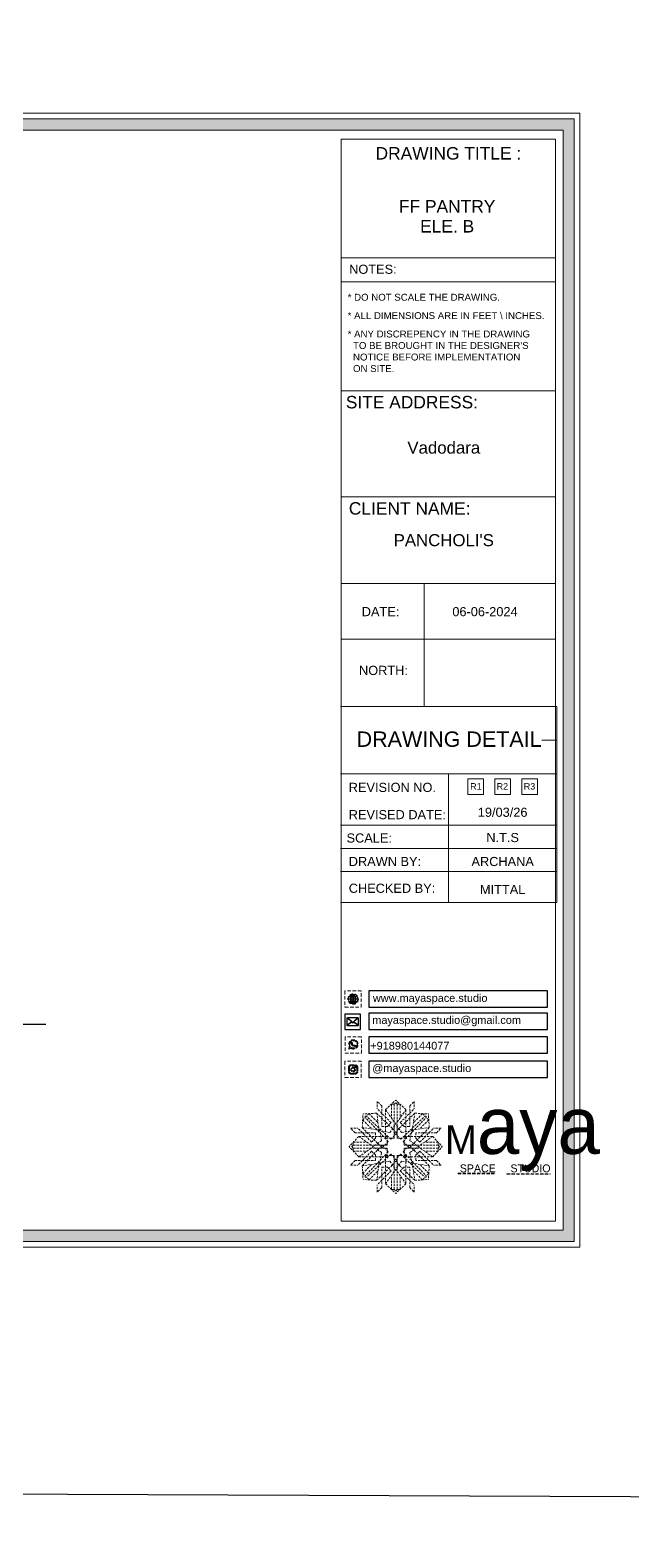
# Model space of a CAD drawing. Header units: millimetres. Extents: x 56222 to 3066687, y -650199 to -121287.
# Drawn here: x 135041.3 to 135123.7, y -184675.3 to -184471.5 of the extents above; entities that cross this region are included whole.
import ezdxf
from ezdxf.enums import TextEntityAlignment as Align

# ---------------------------------------------------------------- set-up
doc = ezdxf.new("R2010")
doc.units = ezdxf.units.MM
doc.header["$MEASUREMENT"] = 0
doc.linetypes.add('DASHEDX2', pattern=[1.5, 1, -0.5])
for name, color, linetype, lineweight in [('COLUMN', 1, 'Continuous', 30), ('Dimension', 10, 'DASHEDX2', 20), ('NAME PLATE', 7, 'Continuous', 25), ('TILE', 14, 'Continuous', 9)]:
    doc.layers.add(name, color=color, linetype=linetype, lineweight=lineweight)
doc.styles.add('Arial', font='arial.ttf')
doc.styles.get("Standard").update_dxf_attribs({"font": 'arial.ttf', "height": 2.5})

# ---------------------------------------------------------------- blocks, each defined once
blk = doc.blocks.new('FSFSF')
at = {"color": 42, "lineweight": 5, "true_color": 0xe0ac11}
for p, q in [((28603.8573819619, 139.6884756314575), (28608.58467309682, 144.0826294809294)), ((28613.31196423174, 139.6884756314505), (28608.58467309682, 144.0826294809224)), ((28593.18528875562, 131.4512709548762), (28593.53942279741, 137.7083440558963)), ((28599.79649589843, 138.0624780976842), (28593.53942279741, 137.7083440558973)), ((28596.24299432195, 137.8613591630871), (28595.12411765238, 136.6852294059708)), ((28596.24299432195, 137.8613591630871), (28600.47007367387, 133.6479551677364)), ((28601.02633591869, 130.0022997966441), (28599.79649589844, 138.0624780976862)), ((28599.79697319313, 138.0540449410801), (28608.57656374431, 129.5596347853315)), ((28600.02952215459, 143.5139148725285), (28600.02952215459, 140.1627915054827)), ((28602.14937278152, 141.4051683081257), (28600.02952215458, 143.5139148725237)), ((28606.46515515396, 133.7608692168469), (28600.02952215458, 140.1627915054788)), ((28602.14937278152, 141.4051683081257), (28602.14937278152, 131.9548183658916)), ((28603.8573819619, 126.5832694616292), (28603.8573819619, 139.6884756314575)), ((28603.8573819619, 139.6884756314575), (28608.57656374431, 133.0212336201026)), ((28607.90038549203, 142.2178300233099), (28606.57849619761, 142.2178300233099)), ((28606.57849619761, 142.2178300233112), (28606.57849619761, 135.8440958244304)), ((28607.90038549203, 142.2178300233056), (28608.57656374431, 142.8463572676453)), ((28607.90038549203, 142.2178300233099), (28607.90038549203, 126.5832694616292)), ((28609.26896070161, 142.2178300232985), (28608.59278244933, 142.8463572676383)), ((28613.31196423174, 139.6884756314505), (28608.59278244933, 133.0212336200956)), ((28617.37237300051, 138.0540449410731), (28608.59278244933, 129.5596347853245)), ((28609.26896070161, 142.2178300233029), (28609.26896070161, 126.5832694616222)), ((28609.26896070161, 142.2178300233029), (28610.59084999603, 142.2178300233029)), ((28610.59084999603, 142.2178300233041), (28610.59084999603, 135.8440958244234)), ((28610.70419103967, 133.7608692168399), (28617.13982403906, 140.1627915054717)), ((28613.31196423174, 126.5832694616222), (28613.31196423174, 139.6884756314505)), ((28615.01997341212, 141.4051683081186), (28617.13982403906, 143.5139148725166)), ((28615.01997341212, 141.4051683081186), (28615.01997341212, 131.9548183658846)), ((28616.14301027494, 130.0022997966371), (28617.3728502952, 138.0624780976791)), ((28620.92635187169, 137.8613591630801), (28616.69927251977, 133.6479551677294)), ((28617.13982403905, 143.5139148725215), (28617.13982403905, 140.1627915054756)), ((28617.37285029521, 138.0624780976772), (28623.62992339623, 137.7083440558903)), ((28620.92635187169, 137.8613591630801), (28622.04522854125, 136.6852294059638)), ((28624.00027614303, 131.4512709548835), (28623.64614210124, 137.7083440559036)), ((28587.73385198078, 131.2182446987172), (28591.08497534782, 131.2182446987172)), ((28589.84259854518, 129.0983940717815), (28587.73385198078, 131.2182446987208)), ((28597.48689763646, 124.7826116993383), (28591.08497534783, 131.2182446987208)), ((28601.24546705666, 130.2214309346091), (28593.18528875562, 131.4512709548617)), ((28593.19372191223, 131.4507936601731), (28601.68813206797, 122.6712031089919)), ((28593.38640769022, 135.0047725313525), (28594.56253744733, 136.1236492009193)), ((28593.38640769022, 135.0047725313525), (28597.59981168557, 130.777693179436)), ((28595.12411765238, 136.6852294059708), (28594.53344388519, 136.6852294059708)), ((28594.56253744733, 136.1236492009193), (28594.56253744733, 136.7143229681096)), ((28605.16739288197, 124.9761417178488), (28594.56253744733, 136.1236492009157)), ((28606.27162513545, 126.0803739713377), (28595.12411765239, 136.6852294059723)), ((28604.74702146255, 131.9548183658916), (28602.14937278152, 131.9548183658916)), ((28606.46515515396, 133.7608692168438), (28604.74702146255, 131.954818365889)), ((28605.85908385607, 129.1819884053065), (28608.57656374431, 133.0212336201024)), ((28611.31026233756, 129.1819884052994), (28608.59278244933, 133.0212336200953)), ((28610.70419103968, 133.7608692168368), (28612.42232473109, 131.954818365882)), ((28610.89772105818, 126.0803739713307), (28622.04522854125, 136.6852294059653)), ((28612.01817201668, 124.9761417178561), (28622.62302745131, 136.123649200923)), ((28612.42232473109, 131.9548183658846), (28615.01997341212, 131.9548183658846)), ((28623.99184298642, 131.4507936601804), (28615.49743283067, 122.6712031089992)), ((28615.94009784198, 130.2214309346164), (28624.00027614303, 131.451270954869)), ((28623.79915720843, 135.0047725313598), (28619.58575321308, 130.7776931794433)), ((28619.69866726219, 124.7826116993456), (28626.10058955082, 131.2182446987281)), ((28622.04522854125, 136.6852294059638), (28622.63590230844, 136.6852294059638)), ((28622.62302745131, 136.1236492009266), (28622.62302745131, 136.7143229681169)), ((28623.79915720843, 135.0047725313598), (28622.62302745131, 136.1236492009266)), ((28629.45171291787, 131.2182446987244), (28626.10058955082, 131.2182446987244)), ((28627.34296635347, 129.0983940717888), (28629.45171291786, 131.2182446987281)), ((28591.55929122185, 127.3903848914015), (28587.16513737238, 122.6630937564842)), ((28589.02993683, 123.3473813612763), (28589.02993683, 124.6692706556969)), ((28589.02993682999, 124.6692706556969), (28595.40367102887, 124.6692706556969)), ((28589.84259854518, 129.0983940717815), (28599.29294848741, 129.0983940717815)), ((28604.66449739168, 127.3903848914015), (28591.55929122185, 127.3903848914015)), ((28591.55929122185, 127.3903848914015), (28598.2265332332, 122.6712031089919)), ((28597.48689763646, 124.7826116993419), (28599.29294848742, 126.5007453907529)), ((28602.065778448, 125.3886829972289), (28598.2265332332, 122.6712031089919)), ((28599.29294848741, 126.5007453907565), (28599.29294848741, 129.0983940717815)), ((28605.85908385607, 129.1819884053061), (28601.02633591869, 130.0022997966444)), ((28602.065778448, 125.3886829972289), (28601.24546705666, 130.2214309346127)), ((28605.16739288197, 124.9761417178488), (28602.97465690312, 122.6712031089919)), ((28603.67734725012, 126.5424332089096), (28603.67734725012, 127.3903848914015)), ((28604.66449739168, 126.5430463444827), (28603.67734725012, 126.5424332089096)), ((28604.70533364439, 127.5704196031902), (28603.8573819619, 127.5704196031902)), ((28607.90038549203, 126.5832694616292), (28603.8573819619, 126.5832694616292)), ((28604.66449739168, 123.3473813612763), (28604.66449739168, 127.3903848914015)), ((28604.70472050882, 126.5832694616292), (28604.70533364439, 127.5704196031902)), ((28606.27162513545, 126.0803739713377), (28608.57656374431, 128.2731099501872)), ((28607.90038549203, 128.9163723677579), (28608.57656374431, 129.5596347853315)), ((28607.90038549203, 128.916372367763), (28608.57656374431, 128.2731099501872)), ((28609.26896070161, 128.9163723677509), (28608.59278244933, 129.5596347853245)), ((28609.26896070161, 128.916372367756), (28608.59278244933, 128.2731099501802)), ((28610.89772105818, 126.0803739713307), (28608.59278244933, 128.2731099501802)), ((28609.26896070161, 126.5832694616222), (28613.31196423174, 126.5832694616222)), ((28611.31026233756, 129.1819884052991), (28616.14301027495, 130.0022997966374)), ((28612.01817201668, 124.9761417178561), (28614.21090799553, 122.6712031089992)), ((28612.46462568482, 126.5832694616222), (28612.46401254924, 127.5704196031832)), ((28612.46401254924, 127.5704196031832), (28613.31196423174, 127.5704196031832)), ((28612.52106750697, 123.3473813612836), (28612.52106750697, 127.3903848914088)), ((28612.52106750697, 127.3903848914088), (28625.6262736768, 127.3903848914088)), ((28612.52106750697, 126.54304634449), (28613.50821764853, 126.5424332089169)), ((28613.50821764853, 126.5424332089169), (28613.50821764853, 127.3903848914088)), ((28615.11978645065, 125.3886829972362), (28615.94009784198, 130.22143093462)), ((28615.11978645065, 125.3886829972362), (28618.95903166544, 122.6712031089992)), ((28627.34296635347, 129.0983940717888), (28617.89261641123, 129.0983940717888)), ((28617.89261641123, 126.5007453907638), (28617.89261641123, 129.0983940717888)), ((28619.69866726219, 124.7826116993492), (28617.89261641123, 126.5007453907601)), ((28625.6262736768, 127.3903848914088), (28618.95903166544, 122.6712031089992)), ((28628.15562806865, 124.6692706557042), (28621.78189386977, 124.6692706557042)), ((28625.6262736768, 127.3903848914088), (28630.02042752627, 122.6630937564914)), ((28628.15562806865, 123.3473813612836), (28628.15562806865, 124.6692706557042)), ((28591.55929122185, 117.9358026215632), (28587.16513737238, 122.6630937564805)), ((28589.02993683, 123.3473813612763), (28588.40140958566, 122.6712031089919)), ((28589.02993683, 121.9788061516883), (28588.40140958566, 122.6549844039728)), ((28589.02993683, 123.3473813612763), (28604.66449739168, 123.3473813612763)), ((28589.02993682999, 121.9788061516883), (28604.66449739167, 121.9788061516883)), ((28589.02993682999, 121.9788061516883), (28589.02993682999, 120.6569168572678)), ((28589.02993682999, 120.6569168572678), (28595.40367102887, 120.6569168572678)), ((28597.48689763646, 120.5435758136264), (28591.08497534783, 114.1079428142439)), ((28591.55929122185, 117.9358026215632), (28598.2265332332, 122.6549844039728)), ((28604.66449739167, 117.9358026215632), (28591.55929122185, 117.9358026215632)), ((28593.19372191222, 113.8753938527916), (28601.68813206797, 122.6549844039728)), ((28605.16739288197, 120.3500457951159), (28594.56253744733, 109.202538312049)), ((28606.27162513545, 119.148331313441), (28595.12411765239, 108.5434758788064)), ((28597.48689763646, 120.5435758136227), (28599.29294848741, 118.8254421222118)), ((28602.065778448, 119.9375045157358), (28598.2265332332, 122.6549844039728)), ((28599.29294848741, 118.8254421222082), (28599.29294848741, 116.2277934411832)), ((28602.065778448, 119.9375045157358), (28601.24546705666, 115.104756578352)), ((28602.33139448555, 123.3473813612727), (28601.68813206797, 122.6712031089919)), ((28602.33139448555, 121.978806151692), (28601.68813206797, 122.6549844039728)), ((28602.33139448554, 123.3473813612727), (28602.97465690312, 122.6712031089919)), ((28602.33139448554, 121.978806151692), (28602.97465690312, 122.6549844039728)), ((28605.16739288197, 120.3500457951159), (28602.97465690312, 122.6549844039728)), ((28604.66449739167, 118.783141168482), (28603.67734725012, 118.783754304055)), ((28603.67734725012, 118.783754304055), (28603.67734725012, 117.9358026215632)), ((28607.90038549203, 118.6454358231495), (28603.8573819619, 118.6454358231495)), ((28603.8573819619, 118.6454358231495), (28603.8573819619, 105.5402296533212)), ((28604.70533364439, 117.6582856815885), (28603.8573819619, 117.6582856815885)), ((28604.66449739167, 121.9788061516883), (28604.66449739167, 117.9358026215632)), ((28604.70472050882, 118.6454358231495), (28604.70533364439, 117.6582856815885)), ((28606.27162513545, 119.148331313441), (28608.57656374431, 116.9555953345915)), ((28607.90038549203, 103.0108752614688), (28607.90038549203, 118.6454358231495)), ((28607.90038549203, 116.3123329170157), (28608.57656374431, 116.9555953345915)), ((28610.89772105818, 119.148331313441), (28608.59278244933, 116.9555953345915)), ((28609.26896070161, 116.3123329170157), (28608.59278244933, 116.9555953345915)), ((28609.26896070161, 118.6454358231495), (28613.31196423174, 118.6454358231495)), ((28609.26896070161, 103.0108752614688), (28609.26896070161, 118.6454358231495)), ((28610.89772105818, 119.148331313441), (28622.04522854125, 108.5434758788064)), ((28612.01817201667, 120.3500457951159), (28614.21090799552, 122.6549844039728)), ((28612.01817201667, 120.3500457951159), (28622.62302745131, 109.202538312049)), ((28612.46462568482, 118.6454358231495), (28612.46401254924, 117.6582856815885)), ((28612.46401254924, 117.6582856815885), (28613.31196423174, 117.6582856815885)), ((28628.15562806865, 123.3473813612836), (28612.52106750697, 123.3473813612836)), ((28612.52106750696, 121.9788061516883), (28612.52106750696, 117.9358026215632)), ((28628.15562806865, 121.9788061516883), (28612.52106750696, 121.9788061516883)), ((28612.52106750696, 118.783141168482), (28613.50821764853, 118.783754304055)), ((28612.52106750696, 117.9358026215632), (28625.62627367679, 117.9358026215632)), ((28613.31196423174, 118.6454358231495), (28613.31196423174, 105.5402296533212)), ((28613.50821764853, 118.783754304055), (28613.50821764853, 117.9358026215632)), ((28614.85417041311, 123.34738136128), (28614.21090799553, 122.6712031089992)), ((28614.8541704131, 121.978806151692), (28614.21090799552, 122.6549844039728)), ((28614.8541704131, 123.34738136128), (28615.49743283067, 122.6712031089992)), ((28614.85417041309, 121.978806151692), (28615.49743283067, 122.6549844039728)), ((28615.11978645064, 119.9375045157358), (28618.95903166544, 122.6549844039728)), ((28615.11978645064, 119.9375045157358), (28615.94009784198, 115.104756578352)), ((28623.99184298642, 113.8753938527916), (28615.49743283067, 122.6549844039728)), ((28619.69866726218, 120.5435758136227), (28617.89261641122, 118.8254421222118)), ((28617.89261641123, 118.8254421222082), (28617.89261641123, 116.2277934411832)), ((28625.62627367679, 117.9358026215632), (28618.95903166544, 122.6549844039728)), ((28619.69866726218, 120.5435758136264), (28626.10058955082, 114.1079428142439)), ((28628.15562806865, 120.6569168572678), (28621.78189386977, 120.6569168572678)), ((28625.62627367679, 117.9358026215632), (28630.02042752627, 122.6630937564805)), ((28628.15562806865, 123.3473813612836), (28628.78415531299, 122.6712031089992)), ((28628.15562806864, 121.9788061516883), (28628.78415531298, 122.6549844039728)), ((28628.15562806865, 121.9788061516883), (28628.15562806865, 120.6569168572678)), ((28589.84259854518, 116.2277934411832), (28587.73385198078, 114.1079428142439)), ((28587.73385198077, 114.1079428142475), (28591.08497534782, 114.1079428142475)), ((28589.84259854518, 116.2277934411832), (28599.29294848741, 116.2277934411832)), ((28601.24546705666, 115.1047565783556), (28593.18528875562, 113.874916558103)), ((28593.18528875562, 113.8749165580884), (28593.53942279741, 107.6178434570684)), ((28593.38640769022, 110.3214149816122), (28597.59981168557, 114.5484943335287)), ((28593.38640769022, 110.3214149816122), (28594.56253744733, 109.2025383120454)), ((28596.24299432195, 107.3673461216916), (28600.47007367387, 111.5807501170424)), ((28601.02633591869, 115.2264054881346), (28599.79649589844, 107.1662271870926)), ((28599.79697319313, 107.1746603436987), (28608.57656374431, 115.6690704994472)), ((28606.46515515396, 111.4678360679318), (28600.02952215458, 105.0659137793)), ((28605.85908385607, 116.0467168794726), (28601.02633591869, 115.2264054881344)), ((28602.14937278152, 103.8235369766531), (28602.14937278152, 113.2738869188871)), ((28604.74702146255, 113.2738869188871), (28602.14937278152, 113.2738869188871)), ((28603.8573819619, 105.5402296533212), (28608.57656374431, 112.2074716646761)), ((28606.46515515396, 111.4678360679349), (28604.74702146255, 113.2738869188898)), ((28605.85908385607, 116.0467168794723), (28608.57656374431, 112.2074716646764)), ((28607.90038549203, 116.3123329170208), (28608.57656374431, 115.6690704994472)), ((28609.26896070161, 116.3123329170208), (28608.59278244933, 115.6690704994472)), ((28611.31026233756, 116.0467168794723), (28608.59278244933, 112.2074716646764)), ((28617.37237300051, 107.1746603436987), (28608.59278244933, 115.6690704994472)), ((28613.31196423174, 105.5402296533212), (28608.59278244933, 112.2074716646761)), ((28610.70419103968, 111.4678360679349), (28612.42232473109, 113.2738869188898)), ((28610.70419103967, 111.4678360679318), (28617.13982403906, 105.0659137793)), ((28611.31026233756, 116.0467168794726), (28616.14301027495, 115.2264054881344)), ((28612.42232473109, 113.2738869188871), (28615.01997341212, 113.2738869188871)), ((28615.01997341212, 103.8235369766531), (28615.01997341212, 113.2738869188871)), ((28615.94009784198, 115.1047565783556), (28624.00027614302, 113.874916558103)), ((28616.14301027494, 115.2264054881346), (28617.3728502952, 107.1662271870926)), ((28620.92635187169, 107.3673461216916), (28616.69927251977, 111.5807501170424)), ((28627.34296635346, 116.2277934411832), (28617.89261641123, 116.2277934411832)), ((28623.79915720842, 110.3214149816122), (28619.58575321307, 114.5484943335287)), ((28623.79915720842, 110.3214149816122), (28622.62302745131, 109.2025383120454)), ((28624.00027614302, 113.8749165580884), (28623.64614210124, 107.6178434570684)), ((28629.45171291786, 114.1079428142475), (28626.10058955082, 114.1079428142475)), ((28627.34296635346, 116.2277934411832), (28629.45171291786, 114.1079428142439)), ((28599.79649589843, 107.1662271870945), (28593.53942279741, 107.5203612288814)), ((28595.12411765238, 108.5434758788079), (28594.53344388519, 108.5434758788079)), ((28594.56253744733, 109.2025383120454), (28594.56253744733, 108.6118645448551)), ((28596.24299432195, 107.3673461216916), (28595.12411765238, 108.5434758788079)), ((28600.02952215459, 101.7147904122502), (28600.02952215459, 105.0659137792961)), ((28602.14937278152, 103.8235369766531), (28600.02952215458, 101.7147904122551)), ((28603.8573819619, 105.5402296533212), (28608.58467309682, 101.1460758038494)), ((28606.57849619761, 103.0108752614676), (28606.57849619761, 109.3846094603483)), ((28607.90038549203, 103.0108752614688), (28606.57849619761, 103.0108752614688)), ((28607.90038549203, 103.0108752614732), (28608.57656374431, 102.3823480171334)), ((28613.31196423174, 105.5402296533212), (28608.58467309682, 101.1460758038494)), ((28609.26896070161, 103.0108752614732), (28608.59278244933, 102.3823480171334)), ((28609.26896070161, 103.0108752614688), (28610.59084999603, 103.0108752614688)), ((28610.59084999603, 103.0108752614676), (28610.59084999603, 109.3846094603483)), ((28615.01997341212, 103.8235369766531), (28617.13982403906, 101.7147904122551)), ((28617.13982403905, 101.7147904122502), (28617.13982403905, 105.0659137792961)), ((28617.37285029521, 107.1662271870945), (28623.62992339623, 107.5203612288814)), ((28620.92635187169, 107.3673461216916), (28622.04522854125, 108.5434758788079)), ((28622.04522854125, 108.5434758788079), (28622.63590230844, 108.5434758788079)), ((28622.62302745131, 109.2025383120454), (28622.62302745131, 108.6118645448551))]:
    blk.add_line(p, q, dxfattribs=at)
blk = doc.blocks.new('hgwg')
at = {"layer": 'Dimension', "true_color": 0xd39e00}
h = blk.add_hatch(color=42, dxfattribs=at)
h.dxf.hatch_style = 1
h.paths.add_polyline_path([(27505.71340162798, 45.05203686693212), (27494.27108242475, 45.05203686693212), (27494.27108242475, 44.90203686693212), (27505.71340162798, 44.90203686693212)])
h = blk.add_hatch(color=42, dxfattribs=at)
h.dxf.hatch_style = 1
h.paths.add_polyline_path([(27523.30327300013, 44.90203686693212), (27509.6816220806, 44.90203686693212), (27509.6816220806, 44.75203686693212), (27523.30327300013, 44.75203686693212)])
at = {"layer": 'Dimension', "color": 42, "true_color": 0xd39e00}
for p, q in [((27494.27108242475, 45.05203686693212), (27505.71340162798, 45.05203686693212)), ((27494.27108242475, 44.90203686693212), (27494.27108242475, 45.05203686693212)), ((27494.27108242475, 44.90203686693212), (27505.71340162798, 44.90203686693212)), ((27505.71340162798, 45.05203686693212), (27505.71340162798, 44.90203686693212)), ((27509.6816220806, 44.90203686693212), (27523.30327300013, 44.90203686693212)), ((27509.6816220806, 44.90203686693212), (27509.6816220806, 44.75203686693212)), ((27509.6816220806, 44.75203686693212), (27523.30327300013, 44.75203686693212)), ((27523.30327300013, 44.75203686693212), (27523.30327300013, 44.90203686693212))]:
    blk.add_line(p, q, dxfattribs=at)
at = {"layer": 'Dimension', "color": 42, "true_color": 0xd39e00, "attachment_point": 1}
for s, width, insert, char_height in [('{\\fCinzel|b0|i0|c0|p2;\\H1.5x;M\\fAmsterdam One|b0|i0|c0|p2;\\H2x;aya}', 85.32770400233176, (27490.16720882829, 69.1670580071177), 6), ('{\\fCinzel|b0|i0|c0|p0;SPACE     STUDIO}', 66.12897169631242, (27494.8322192234, 47.86289312563859), 2.5)]:
    blk.add_mtext_dynamic_manual_height_columns(s, width=width, gutter_width=30, heights=[0], dxfattribs=dict(at, insert=insert, char_height=char_height))
blk = doc.blocks.new('QEGW4TG')
at = {"layer": 'Dimension', "true_color": 0x000000}
h = blk.add_hatch(color=18, dxfattribs=at)
h.dxf.hatch_style = 1
h.paths.add_polyline_path([(1.187091838183055, 1.98177108190226), (1.033431034835843, 1.296664261299405, 0.5509124427602531), (1.10803336545479, 1.228472477282911), (1.753631702631827, 1.3859606636898, 6.34412523232794)])
h.paths.add_polyline_path([(1.810474836187209, 1.698279910686368), (1.403136541219283, 1.598913221470411), (1.499210153190082, 2.0272637533444, -9.07133912899332)], flags=16)
h.paths.add_polyline_path([(1.745663850195269, 2.690243043829252, -0.3875126163322261), (1.894684737119763, 3.193992050027953, -0.3607415830259414), (2.007833641781254, 3.177226008350592), (2.169416898680688, 2.859554992342163, -0.07151671525802489), (2.063735285172324, 2.730699185723803, 0.3216763591583559), (2.052573019720961, 2.654587547766838, 0.1221828121087859), (2.532697100029603, 2.245910038244721, 0.06604656462501653), (2.687304065624332, 1.931217718888324, 0.3756740161796316), (3.107131665665466, 2.163826466892424, 0.526752502159757), (3.02979712339868, 2.28973275806185), (2.789984836732684, 2.366833549170965, 0.2737208883027296), (2.687663811828648, 2.340313884368498, 0.04074929161681815), (2.628080915907736, 2.265958741588463, -2.427976796490477), (2.44588782105219, 2.002458541107671, -0.1907850788726739)], flags=0)
h = blk.add_hatch(color=18, dxfattribs=at)
h.dxf.hatch_style = 1
h.paths.add_polyline_path([(2.687663811828632, 2.340313884368481, 0.0407492916168068), (2.628080915907738, 2.265958741588466, -0.4412823113683242), (2.532697100181941, 2.24591003816886, -0.1182797973807856), (2.064446685660975, 2.638307475266393, -0.4412823115886387), (2.069093945741169, 2.735664682453949, 0.04074929158412958), (2.133043749293867, 2.806299173711516, 0.2900830682164422), (2.140126129328374, 2.917140342695692), (2.007833641781254, 3.177226008350592, 0.31623062650189), (1.907458275577852, 3.200407680759237, 0.1903366609617529), (1.727617539160449, 3.001989855048218, 0.1705132533351779), (1.723351830981194, 2.743669959818334, 0.2527841192987533), (2.690888777707058, 1.925875124151339, 0.1705132533677759), (2.945253356194499, 1.971108140553456, 0.1903366609236972), (3.11259450872896, 2.180175743679357, 0.4666839200012377), (3.029797123397894, 2.289732758062103), (2.789984836732684, 2.366833549170965, 0.2737208883027886)])
for p, q in [((1.187091838182823, 1.981771081901229), (1.033431034829846, 1.296664261272667)), ((1.104864288547105, 1.22769940810656), (1.753631702631537, 1.38596066368973)), ((1.499210153189779, 2.02726375334305), (1.403136541219283, 1.598913221470411)), ((1.403136541219283, 1.598913221470411), (1.810474836187495, 1.698279910686438)), ((2.007833641782781, 3.177226008347589), (2.140126129339478, 2.917140342673861)), ((3.07376729664611, 2.275596138167543), (2.795973786971444, 2.364908073175798))]:
    blk.add_line(p, q)
blk.add_lwpolyline([(0, 0), (4.677875833520375, 0), (4.677875833520375, 4.677875833487633), (0, 4.677875833487633)], close=True)
for centre, radius, start, end in [((1.092285202801577, 1.28614751820453), 0.05978641126763205, 164.848313743537, 282.1458186134437), ((2.391856922618899, 2.560090461466984), 1.336380265289725, 241.4726925157612, 205.6422480518206), ((2.391856922618899, 2.560090461466984), 1.039578066265566, 235.9961833528427, 210.8332541496584), ((2.093211678275111, 2.866757529460642), 0.3898036126573604, 159.7006965781634, 198.4071931529369), ((2.96422670641914, 3.230508715242536), 1.33296002576076, 201.4218194877544, 258.1669382717271), ((2.068710664792889, 2.873542338844459), 0.3644767273401995, 118.9685287465575, 159.3648257195266), ((1.94115209195661, 3.117399309044913), 0.08958606497010892, 41.8984607349679, 123.1343628598353), ((2.111185664180084, 2.684865951528081), 0.06597138640971531, 135.993167916936, 224.889150196011), ((1.668440453213407, 3.162667354486985), 0.5855377895559305, 312.4616868225817, 321.8727761964677), ((3.116352617467783, 3.417971815580813), 1.3093443293986, 216.5455493843477, 243.5279193807737), ((2.049097856513981, 2.86730989022908), 0.1037748545872203, 320.3923518033985, 28.69705978797532), ((2.571242585552682, 2.299449457126798), 0.06597138640971531, 234.2481540868074, 323.1441363625612), ((3.113289334112778, 1.938197709888527), 0.5855377895559305, 137.2645280778166, 146.6756174521283), ((2.761231025502639, 2.267121770607218), 0.1037748545872203, 70.44024447729866, 138.7449524685831), ((2.753680358302518, 2.310588100078917), 0.3898036126573604, 260.7301111127597, 299.4366076966294), ((2.764269856204919, 2.287475423160004), 0.3644767273401995, 299.7724785632745, 340.1687755327218), ((3.025288852411904, 2.200260200651769), 0.08958606497010892, 336.0029414192384, 57.23884355508559)]:
    blk.add_arc(centre, radius, start, end)
blk = doc.blocks.new('ASGERG')
at = {"layer": 'Dimension', "true_color": 0x000000}
h = blk.add_hatch(color=18, dxfattribs=at)
h.dxf.hatch_style = 1
h.paths.add_polyline_path([(0.9878009781132278, 1.703186002650503, 0.4023816522982896), (1.825443186799671, 1.025485415719686), (2.958426043524663, 1.025485415719686, 0.4261452983977781), (3.664190593117382, 1.897814859594269), (3.664190593117382, 2.988961614004873, 0.4023816523091476), (2.826548384427302, 3.666662200964538), (1.693565527702309, 3.666662200964538, 0.4261452984088214), (0.9878009781132278, 2.794332757061105)])
h.paths.add_polyline_path([(1.269614298369561, 1.722741172293552, 0.4023816522947821), (1.79822913284187, 1.29506145431435), (2.936987097088775, 1.29506145431435, 0.4261452984123871), (3.382377272857411, 1.845566526549218), (3.382377272857411, 2.96940644439067, 0.4023816522947838), (2.853762438385102, 3.397086162369874), (1.715004474138198, 3.397086162369874, 0.426145298412388), (1.269614298369561, 2.846581090135005)], flags=16)
h.paths.add_polyline_path([(3.023270429735569, 2.349113106956224, -1), (1.6354381059813, 2.349113106956224, -1)], flags=0)
h.paths.add_polyline_path([(2.743205021494745, 2.349113106956224, -1), (1.915503514222124, 2.349113106956224, -1)], flags=0)
h.paths.add_polyline_path([(3.191863788461511, 3.021710217520308, -1), (2.855701533165678, 3.021710217520308, -1)], flags=0)
h.paths.add_polyline_path([(1.6354381059813, 2.349113106956224, 1), (3.023270429735569, 2.349113106956224, 1)], flags=0)
h = blk.add_hatch(color=18, dxfattribs=at)
h.dxf.hatch_style = 1
h.paths.add_polyline_path([(1.6354381059813, 2.349113106956224, 1), (3.023270429735569, 2.349113106956224, 1)])
h.paths.add_polyline_path([(2.743205021494745, 2.349113106956224, 1), (1.915503514222124, 2.349113106956224, 1)], flags=16)
h = blk.add_hatch(color=18, dxfattribs=at)
h.dxf.hatch_style = 1
h.paths.add_polyline_path([(3.191863788461511, 3.021710217520308, 1), (2.855701533165678, 3.021710217520308, 1)])
for p, q in [((0.9878009781132278, 2.988961614029904), (0.9878009781132278, 1.70318600265432)), ((1.269614298369561, 2.969406444382912), (1.269614298369561, 1.722741172301312)), ((1.693565527704777, 3.666662200964538), (2.958426043522195, 3.666662200964538)), ((1.693565527704777, 1.025485415719686), (2.958426043522195, 1.025485415719686)), ((2.936987097087695, 3.397086162369874), (1.715004474142916, 3.397086162369874)), ((2.936987097087695, 1.29506145431435), (1.715004474142916, 1.29506145431435)), ((3.382377272857411, 2.969406444382798), (3.382377272857411, 1.722741172301198)), ((3.664190593117382, 2.988961614029904), (3.664190593117382, 1.703186002654206))]:
    blk.add_line(p, q)
blk.add_lwpolyline([(0, 0), (4.677875833520375, 0), (4.677875833520375, 4.677875833487633), (0, 4.677875833487633)], close=True)
for centre, radius in [((2.329354267858434, 2.349113106956224), 0.6939161618771346), ((2.329354267858434, 2.349113106956224), 0.4138507536363104), ((3.023782660813595, 3.021710217520308), 0.1680811276479166)]:
    blk.add_circle(centre, radius)
for centre, radius, start, end in [((1.759504357250989, 2.891647185547413), 0.7778150187314825, 94.86305418922075, 172.8127439550857), ((1.759504357250989, 1.800500431136811), 0.7778150187314825, 187.1872560450436, 265.1369458107793), ((1.756616803490033, 2.907993767262838), 0.490859406455273, 94.86305418922075, 172.8127439550857), ((1.756616803490033, 1.784153849421386), 0.490859406455273, 187.1872560450436, 265.1369458107793), ((2.895374767736939, 2.907993767262838), 0.490859406455273, 7.187256045043576, 85.13694581077927), ((2.895374767736939, 1.784153849421386), 0.490859406455273, 274.8630541892207, 352.8127439549564), ((2.892487213975983, 2.891647185547413), 0.7778150187314825, 7.187256045043576, 85.13694581077927), ((2.892487213975983, 1.800500431136811), 0.7778150187314825, 274.8630541892207, 352.8127439549564)]:
    blk.add_arc(centre, radius, start, end)
blk = doc.blocks.new('DTGWEGEARG')
at = {"layer": 'Dimension', "true_color": 0x000000}
h = blk.add_hatch(color=18, dxfattribs=at)
h.dxf.hatch_style = 1
h.paths.add_polyline_path([(3.827875833522876, 2.338937916762688, 1), (0.849999999997499, 2.338937916762688, 1)])
h.paths.add_polyline_path([(2.410067026245088, 1.122706408467201), (2.410067026245088, 1.693045342340603, -0.05827942784441899), (2.812445341716919, 1.629346779479062, -0.1033532730963779)], flags=16)
h.paths.add_polyline_path([(2.260067026236071, 1.129185144458924, -0.101740903817371), (1.865430491803455, 1.629346779479062, -0.05717097550308236), (2.260067026239994, 1.692713910527245)], flags=16)
h.paths.add_polyline_path([(2.167534142020019, 1.011016423996755, -0.1057952507638167), (1.721439551609405, 1.582164618114258, 0.05520542910569185), (1.377292133685734, 1.407276962960325, 0.1698216228186413)], flags=16)
h.paths.add_polyline_path([(3.016142448257003, 1.719950953252589, 0.08133556479226609), (3.129099600233631, 2.268128927234784), (3.67600217548033, 2.268128927234784, -0.1520689214655178), (3.399506162930496, 1.521655994681915, 0.05686981644289543)], flags=16)
h.paths.add_polyline_path([(2.873828236651899, 1.767790462044811, 0.06194478914005309), (2.410067026245088, 1.843159155080477), (2.410067026245088, 2.268128927234784), (2.978962121406577, 2.268128927234784, -0.08134370791576499)], flags=16)
h.paths.add_polyline_path([(2.260067026240367, 1.842853883239862, 0.06092337719213643), (1.804047596868632, 1.767790462044857, -0.081343707915763), (1.698913712113797, 2.268128927234784), (2.260067026243632, 2.268128927234784)], flags=16)
h.paths.add_polyline_path([(1.661733385262794, 1.719950953252939, 0.0568698164428486), (1.278369670589879, 1.521655994681914, -0.152068921465507), (1.001873658040048, 2.268128927234727), (1.548776233286744, 2.268128927234784, 0.08133556479219842)], flags=16)
h.paths.add_polyline_path([(2.978564221175648, 2.418128927234761), (2.410067026245088, 2.418128927234761), (2.410067026245088, 2.8347166784449, 0.06194478913996639), (2.873828236651268, 2.910085371480381, -0.08000874410317031)], flags=16)
h.paths.add_polyline_path([(3.128736234070105, 2.418128927235586, 0.08011645333882926), (3.01614244825664, 2.95792488027237, 0.1277775775491851), (2.51034169149847, 3.666859409528837, -0.3602902893853039), (3.675531919741355, 2.418128927234761)], flags=16)
h.paths.add_polyline_path([(2.260067026243585, 2.418128927234761), (1.699311612344728, 2.418128927234704, -0.08000874410317925), (1.804047596869107, 2.910085371480381, 0.0609233771925021), (2.260067026243632, 2.83502195028538)], flags=16)
h.paths.add_polyline_path([(1.549139599450427, 2.418128927234704), (1.002343913779017, 2.418128927234704, -0.1504655396626469), (1.27836967058988, 3.156219838843462, 0.05686981644296745), (1.661733385263638, 2.957924880272117, 0.08011645333891207)], flags=16)
h.paths.add_polyline_path([(2.410067026245088, 2.984830491186396), (2.410067026245088, 3.555169429672338, -0.1033532736860012), (2.812445341716318, 3.048529054046146, -0.05827942784429314)], flags=16)
h.paths.add_polyline_path([(2.260067026247996, 2.985161922997771, -0.05717097550413885), (1.865430491804057, 3.048529054046147, -0.101740903818736), (2.260067026243632, 3.548690689071458)], flags=16)
h.paths.add_polyline_path([(1.721439551608698, 3.095711215411385, -0.05520542910558377), (1.377292133685735, 3.270598870565053, -0.1698216228190036), (2.167534142021905, 3.666859409528837, 0.1057952507640489)], flags=16)
blk.add_lwpolyline([(3.637978807091713e-12, 0), (4.677875833524013, 0), (4.677875833524013, 4.677875833487633), (3.637978807091713e-12, 4.677875833487633)], close=True)
at = {"layer": 'Dimension', "color": 18, "true_color": 0x000000}
for p, q in [((1.001873658038676, 2.268128927234727), (1.548776233285025, 2.268128927234784)), ((1.002343913780351, 2.418128927234704), (1.549139599450427, 2.418128927234704)), ((1.698913712112699, 2.268128927234784), (2.260067026239994, 2.268128927234784)), ((1.6993116123449, 2.418128927234704), (2.260067026239994, 2.418128927234761)), ((2.260067026243632, 3.548690689070099), (2.260067026243632, 2.985161922998032)), ((2.260067026243632, 2.835021950285466), (2.260067026243632, 2.418128927234648)), ((2.260067026243632, 2.268128927234784), (2.260067026239994, 1.842853883239911)), ((2.260067026239994, 1.692713910527232), (2.260067026236356, 1.129185144458859)), ((2.410067026245088, 3.555169429672674), (2.410067026245088, 2.984830491184709)), ((2.410067026245088, 2.834716678444863), (2.410067026245088, 2.418128927234648)), ((2.41006702624145, 2.418128927234761), (2.978564221175475, 2.418128927234761)), ((2.41006702624145, 2.268128927234784), (2.978962121407676, 2.268128927234784)), ((2.410067026245088, 2.268128927234784), (2.410067026245088, 1.8431591550804)), ((2.410067026245088, 1.693045342340554), (2.410067026245088, 1.1227064038506)), ((3.128736234069947, 2.418128927234761), (3.675531919740024, 2.418128927234761)), ((3.129099600235349, 2.268128927234784), (3.676002175481699, 2.268128927234784))]:
    blk.add_line(p, q, dxfattribs=at)
blk.add_circle((2.338937916760187, 2.338937916762688), 1.488937916762688, dxfattribs=at)
for centre, radius, start, end in [((2.338937916760187, 2.338937916762688), 1.338937916762688, 183.0314697118864, 217.6181188090123), ((2.338937916760187, 2.338937916762688), 1.338937916762688, 142.3818811909877, 176.6092825432614), ((2.338937916760187, 4.736890727369712), 1.903503470608637, 236.1399364125267, 249.1595144835151), ((2.338937916760187, -0.05901489384433489), 1.903503470608637, 110.8404855164849, 123.8600635874751), ((2.338937916760187, 2.338937916762688), 1.338937916762688, 97.35488612764266, 135.9073334597986), ((2.338937916760187, 4.736890727369712), 1.753503470608637, 236.7417280667744, 249.3810508283475), ((2.338937916760187, -0.05901489384433489), 1.753503470608637, 110.6189491716524, 123.2582719332256), ((2.338937916760187, 2.338937916762688), 1.338937916762688, 224.0926665402014, 262.6451138721481), ((3.279035271069006, 2.338937916762006), 1.731707322507203, 182.3434604650025, 200.9432554321933), ((3.279035271069006, 2.338937916762006), 1.731707322507203, 159.0567445677732, 177.3789487768422), ((3.279035271069006, 2.338937916762006), 1.581707322507203, 182.5658429709692, 201.1674919382606), ((3.279035271069006, 2.338937916762006), 1.581707322507203, 158.8325080616307, 177.130184356684), ((3.279035271069006, 2.338937916762006), 1.731707322507203, 129.9301144893371, 154.086741928019), ((3.279035271069006, 2.338937916762006), 1.731707322507203, 205.9132580719517, 230.0698855104508), ((2.338937916760187, 4.736890727369712), 1.903503470608637, 253.6799197970913, 267.6252929033811), ((2.338937916760187, -0.05901489384433489), 1.903503470608637, 92.37470709661888, 106.3200802029087), ((3.279035271069006, 2.338937916762006), 1.581707322507203, 130.1072546006023, 153.3445940917093), ((2.338937916760187, 4.736890727369712), 1.753503470608637, 254.3336465230859, 267.4220214852038), ((2.338937916760187, -0.05901489384433489), 1.753503470608637, 92.57797851479616, 105.6663534769142), ((3.279035271069006, 2.338937916762006), 1.581707322507203, 206.6554059082121, 229.8927453989361), ((1.398840562451369, 2.338937916762006), 1.581707322507203, 26.6554059082907, 50.2584276017604), ((2.338937916760187, 4.736890727369712), 1.753503470608637, 272.3247836724279, 285.6663534769141), ((2.338937916760187, 4.736890727369712), 1.903503470608637, 272.1414969110716, 286.3200802029087), ((2.338937916760187, -0.05901489384433489), 1.903503470608637, 73.67991979709127, 87.85850308892842), ((2.338937916760187, -0.05901489384433489), 1.753503470608637, 74.33364652308585, 87.6752163275721), ((1.398840562451369, 2.338937916762006), 1.581707322507203, 309.7415723982334, 333.3445940917879), ((2.338937916760187, 2.338937916762688), 1.338937916762688, 3.39071745674187, 82.64511387235737), ((1.398840562451369, 2.338937916762006), 1.731707322507203, 25.91325807198099, 50.06988551069431), ((1.398840562451369, 2.338937916762006), 1.731707322507203, 309.9301144893266, 334.0867419280484), ((2.338937916760187, 2.338937916762688), 1.338937916762688, 277.3548861278518, 315.9073334597986), ((1.398840562451369, 2.338937916762006), 1.581707322507203, 2.869815643319218, 21.1674919383693), ((1.398840562451369, 2.338937916762006), 1.581707322507203, 338.8325080617394, 357.4341570290307), ((2.338937916760187, 4.736890727369712), 1.753503470608637, 290.6189491716524, 303.2582719332256), ((2.338937916760187, -0.05901489384433489), 1.753503470608637, 56.74172806677446, 69.38105082834755), ((2.338937916760187, 4.736890727369712), 1.903503470608637, 290.8404855164849, 303.8600635874733), ((1.398840562451369, 2.338937916762006), 1.731707322507203, 2.621051223157847, 20.94325543222676), ((1.398840562451369, 2.338937916762006), 1.731707322507203, 339.0567445678067, 357.6565395349943), ((2.338937916760187, -0.05901489384433489), 1.903503470608637, 56.13993641252491, 69.15951448351508), ((2.338937916760187, 2.338937916762688), 1.338937916762688, 322.3818811909877, 356.9685302881169)]:
    blk.add_arc(centre, radius, start, end, dxfattribs=at)

msp = doc.modelspace()

# ---------------------------------------------------------------- hatches: boundary and pattern name
at = {"layer": 'Dimension', "linetype": 'Continuous', "true_color": 0xd39e00}
h = msp.add_hatch(color=42, dxfattribs=at)
h.paths.add_polyline_path([(134897.5003687162, -184483.6427103959), (134897.5003687162, -184637.2898632867), (135115.7878061229, -184637.2898632867), (135115.7878061229, -184483.6427103959)])
h.paths.add_polyline_path([(134899.0323526468, -184485.1746943262), (135114.2558221924, -184485.1746943262), (135114.2558221924, -184635.7578793563), (134899.0323526468, -184635.7578793563)], flags=16)
at = {"layer": 'Dimension', "true_color": 0x000000}
h = msp.add_hatch(color=18, dxfattribs=at)
h.dxf.hatch_style = 1
h.paths.add_polyline_path([(135086.1149727057, -184607.7728332, 0.4142135623730951), (135086.2776320775, -184607.6101738339), (135086.2776320775, -184606.7968770027, 0.414213562373095), (135086.1149727057, -184606.6342176367), (135084.8226943567, -184606.6342176367, 0.4142135623730951), (135084.660034985, -184606.7968770027), (135084.660034985, -184607.6101738339, 0.414213562373095), (135084.8226943567, -184607.7728332)])
h.paths.add_polyline_path([(135085.5887955118, -184607.2827907779), (135086.1868585823, -184607.6820597967, -0.1989123673799882), (135086.1149727057, -184607.7118359384), (135084.8226943567, -184607.7118359384, -0.1989123673799884), (135084.7508084801, -184607.6820597967), (135085.3488719183, -184607.2827907779), (135085.4688335312, -184607.3950593809)], flags=16)
h.paths.add_polyline_path([(135085.4688335312, -184607.3115164615), (135084.811019036, -184606.6958875834, -0.02878332571811962), (135084.8226943567, -184606.6952148982), (135086.1149727057, -184606.6952148982, -0.02878332572916144), (135086.1266483941, -184606.6958875834)], flags=16)
h.paths.add_polyline_path([(135085.6345344194, -184607.2399850095), (135086.1858653291, -184606.724011181, -0.2024819229892447), (135086.216634859, -184606.7968770027), (135086.216634859, -184607.6101738339, -0.04307596912190046), (135086.215131378, -184607.6275934002)], flags=16)
h.paths.add_polyline_path([(135085.3031326431, -184607.2399850095), (135084.722536052, -184607.6275934002, -0.04307596911813286), (135084.721032571, -184607.6101738339), (135084.721032571, -184606.7968770027, -0.2024819229936822), (135084.7518021008, -184606.724011181)], flags=16)

# ---------------------------------------------------------------- linework, layer by layer
at = {"color": 18, "true_color": 0x000000}
for points in [[(135087.6848586852, -184605.2251713735), (135112.1437107894, -184605.2251713735), (135112.1437107894, -184602.9897132936), (135087.6848586852, -184602.9897132936)], [(135087.6848586852, -184608.2763307667), (135112.1437107894, -184608.2763307667), (135112.1437107894, -184606.0408726867), (135087.6848586852, -184606.0408726867)], [(135087.696238333, -184611.5308469447), (135112.1437107894, -184611.5308469447), (135112.1437107894, -184609.2953888646), (135087.696238333, -184609.2953888646)], [(135087.6848586852, -184614.863157746), (135112.1437107894, -184614.863157746), (135112.1437107894, -184612.6276996661), (135087.6848586852, -184612.6276996661)]]:
    msp.add_lwpolyline(points, close=True, dxfattribs=at)
msp.add_lwpolyline([(135084.4047269942, -184608.2931118846), (135086.530647719, -184608.2931118846), (135086.530647719, -184606.167191151), (135084.4047269942, -184606.167191151)], close=True)
at = {"layer": 'COLUMN'}
msp.add_line((134909.4702164825, -184607.527905625), (135043.4807374404, -184607.527905625), dxfattribs=at)
at = {"layer": 'Dimension', "color": 42, "linetype": 'Continuous', "true_color": 0xd39e00}
for p, q in [((135113.2186857819, -184502.6428109447), (135083.8872880274, -184502.6428109447)), ((135113.2186857819, -184505.9472097749), (135083.8872880274, -184505.9472097749)), ((135113.2186857819, -184520.8546830537), (135083.8872880274, -184520.8546830537)), ((135113.2186857819, -184535.3933157554), (135083.8872880274, -184535.3933157554)), ((135113.2186857819, -184547.2397707547), (135083.8872880274, -184547.2397707547)), ((135095.2358871669, -184547.2397707547), (135095.2358871669, -184564.0786916716)), ((135113.2186857819, -184554.8618777987), (135083.8872880274, -184554.8618777987)), ((135113.3963775939, -184564.0786916716), (135083.7966031337, -184564.0786916716)), ((135113.3963775939, -184564.0786916716), (135113.3963775939, -184590.8884104554)), ((135111.3546774745, -184568.6746434631), (135113.3963775939, -184568.6746434631)), ((135083.7966031337, -184573.2705952546), (135113.3963775939, -184573.2705952546)), ((135098.5964903638, -184590.8884104554), (135098.5964903638, -184573.2705952546)), ((135113.3963775939, -184580.317721335), (135083.7966031337, -184580.317721335)), ((135113.3963775939, -184583.4915199391), (135083.7966031337, -184583.4915199391)), ((135113.3963775939, -184586.6653185433), (135083.7966031337, -184586.6653185433)), ((135083.7966031337, -184590.8884104554), (135113.3963775939, -184590.8884104554))]:
    msp.add_line(p, q, dxfattribs=at)
at = {"layer": 'Dimension', "color": 18, "linetype": 'Continuous', "true_color": 0x000000}
for p, q in [((135084.7518021008, -184606.724011181), (135085.3031326431, -184607.2399850096)), ((135084.811019036, -184606.6958875834), (135085.4688335312, -184607.3115164617)), ((135084.8226943567, -184606.6342176368), (135086.1149727057, -184606.6342176368)), ((135084.8226943567, -184606.6952148982), (135086.1149727057, -184606.6952148982)), ((135085.4688335312, -184607.3115164617), (135086.1266483941, -184606.6958875834)), ((135085.6345344194, -184607.2399850096), (135086.1858653291, -184606.724011181)), ((135084.660034985, -184606.7968770027), (135084.660034985, -184607.610173834)), ((135084.721032571, -184606.7968770027), (135084.721032571, -184607.610173834)), ((135084.722536052, -184607.6275934002), (135085.3031326431, -184607.2399850096)), ((135084.7508084801, -184607.6820597968), (135085.3488719183, -184607.2827907779)), ((135084.8226943567, -184607.7118359385), (135086.1149727057, -184607.7118359385)), ((135084.8226943567, -184607.7728332001), (135086.1149727057, -184607.7728332001)), ((135085.3488719183, -184607.2827907779), (135085.4688335312, -184607.3950593809)), ((135085.4688335312, -184607.3950593809), (135085.5887955118, -184607.2827907779)), ((135086.1868585823, -184607.6820597968), (135085.5887955118, -184607.2827907779)), ((135086.215131378, -184607.6275934002), (135085.6345344194, -184607.2399850096)), ((135086.216634859, -184606.7968770027), (135086.216634859, -184607.610173834)), ((135086.2776320775, -184606.7968770027), (135086.2776320775, -184607.610173834))]:
    msp.add_line(p, q, dxfattribs=at)
at = {"layer": 'Dimension', "color": 42, "linetype": 'Continuous', "true_color": 0xd39e00}
for points in [[(134896.7343767509, -184482.8767184305), (135116.5537980881, -184482.8767184305), (135116.5537980881, -184638.0558552521), (134896.7343767509, -184638.0558552521)], [(134897.5003687162, -184483.6427103959), (135115.7878061229, -184483.6427103959), (135115.7878061229, -184637.2898632867), (134897.5003687162, -184637.2898632867)], [(134899.0323526468, -184485.1746943262), (135114.2558221924, -184485.1746943262), (135114.2558221924, -184635.7578793563), (134899.0323526468, -184635.7578793563)], [(135101.2164756654, -184573.9523902687), (135103.3764486772, -184573.9523902687), (135103.3764486772, -184576.1123632805), (135101.2164756654, -184576.1123632805)], [(135104.916447473, -184573.9523902687), (135107.0764204847, -184573.9523902687), (135107.0764204847, -184576.1123632805), (135104.916447473, -184576.1123632805)], [(135108.6164192805, -184573.9523902687), (135110.7763922923, -184573.9523902687), (135110.7763922923, -184576.1123632805), (135108.6164192805, -184576.1123632805)]]:
    msp.add_lwpolyline(points, close=True, dxfattribs=at)
at = {"layer": 'Dimension', "color": 42, "linetype": 'ByBlock', "true_color": 0xd39e00}
msp.add_lwpolyline([(135083.8872880274, -184634.4970398711), (135083.8872880274, -184486.4355338116), (135113.2186857819, -184486.4355338116), (135113.2186857819, -184634.4970398711)], close=True, dxfattribs=at)
at = {"layer": 'Dimension', "color": 18, "true_color": 0x000000}
for centre, radius, start, end in [((135084.8226943567, -184606.7968770027), 0.1626593662822909, 90, 180), ((135084.8226943567, -184606.7968770027), 0.1016621039264318, 134.2135400771538, 180), ((135084.8226943567, -184606.7968770027), 0.1016621039264318, 90, 96.5948109046466), ((135086.1149727057, -184606.7968770027), 0.1626593662822909, 0, 90), ((135086.1149727057, -184606.7968770027), 0.1016621039264318, 83.40518909535342, 90), ((135086.1149727057, -184606.7968770027), 0.1016621039264318, 0, 45.78645992284627), ((135084.8226943567, -184607.610173834), 0.1626593662822909, 180, 270), ((135084.8226943567, -184607.610173834), 0.1016621039264318, 180, 189.8661896653973), ((135084.8226943567, -184607.610173834), 0.1016621039264318, 224.999953514159, 270), ((135086.1149727057, -184607.610173834), 0.1626593662822909, 270, 0), ((135086.1149727057, -184607.610173834), 0.1016621039264318, 270, 315.000046485841), ((135086.1149727057, -184607.610173834), 0.1016621039264318, 350.1338103346027, 0)]:
    msp.add_arc(centre, radius, start, end, dxfattribs=at)
at = {"layer": 'TILE', "color": 3, "lineweight": 30}
msp.add_lwpolyline([(134639.1106901742, -184294.8426622623), (135861.0021530618, -184299.9017304623), (135861.0021530618, -184675.2961694536), (134639.1106901742, -184670.2371012536)], close=True, dxfattribs=at)

# ---------------------------------------------------------------- block references
at = {"layer": 'Dimension', "color": 42, "true_color": 0xd39e00}
for name, p, xscale, yscale, zscale in [('DTGWEGEARG', (135084.4164115789, -184605.2251713735), 0.4778788833995578, 0.4778788833995578, 0.4778788833995578), ('QEGW4TG', (135084.4277912269, -184611.5308469447), 0.4778788833995578, 0.4778788833995578, 0.4778788833995578), ('ASGERG', (135084.4164115789, -184614.863157746), 0.4778788833995578, 0.4778788833995578, 0.4778788833995578), ('FSFSF', (126585.9588715813, -184660.7744463506), 0.2973024334821978, 0.2973024334821978, 0.2973024334821978), ('hgwg', (123171.068646464, -184647.5005122136), 0.4338657034798005, 0.4338657034798005, 0.4338657034798005)]:
    msp.add_blockref(name, p, dxfattribs=dict(at, xscale=xscale, yscale=yscale, zscale=zscale))

# ---------------------------------------------------------------- texts
at = {"color": 18, "true_color": 0x000000, "char_height": 1.068519506331813, "attachment_point": 1}
for s, width, gutter_width, insert in [('www.mayaspace.studio', 7.17559468331498, 6.002226239282166, (135088.2366165731, -184603.4262697691)), ('mayaspace.studio@gmail.com', 4.476633346740984, 3.74460477818418, (135088.1515159799, -184606.4406452106)), ('+918980144077', 17.45678302024156, 3.74460477818418, (135087.8750210712, -184609.955606111)), ('@mayaspace.studio', 4.476633346740984, 3.74460477818418, (135088.1515159799, -184613.0274721899))]:
    msp.add_mtext_dynamic_manual_height_columns(s, width=width, gutter_width=gutter_width, heights=[0], dxfattribs=dict(at, insert=insert))
at = {"layer": 'NAME PLATE', "style": 'Arial'}
for s, height, p in [('DRAWING TITLE : ', 1.701638431542097, (135098.9007620985, -184489.2062389203)), ('FF PANTRY', 1.701638431542097, (135098.3990955626, -184496.4586922468)), ('ELE. B', 1.701638431542097, (135098.3990955626, -184499.194724974)), ('NOTES:', 1.250289272951091, (135088.2383151992, -184504.8470772158)), ('SITE ADDRESS:', 1.701638431542097, (135093.5739686017, -184523.2654347286)), ('Vadodara', 1.644951143060546, (135097.9375882217, -184529.4579288558)), ('CLIENT NAME:', 1.701638431542097, (135093.2638579244, -184537.8040674303)), ("PANCHOLI'S", 1.644951143060546, (135097.9375882217, -184542.1241645145)), ('DATE:', 1.250289272951091, (135089.2868449815, -184551.7097297134)), ('06-06-2024', 1.250289272951091, (135103.5754032612, -184551.7097297134)), ('NORTH:', 1.250289272951091, (135089.6859218297, -184559.7476542979)), ('DRAWING DETAIL', 2.103778345298914, (135098.6658688455, -184569.5871884006)), ('REVISION NO.', 1.250289272951091, (135090.9013430606, -184575.7623932737)), ('REVISED DATE: ', 1.250289272951091, (135091.8237085781, -184579.4902337328)), ('SCALE:', 1.250289272951091, (135087.7354097388, -184582.6879338843)), ('DRAWN BY:', 1.250289272951091, (135089.8817517742, -184585.9008253136)), ('ARCHANA', 1.250289272951091, (135105.9964339789, -184585.9056713249)), ('CHECKED BY:', 1.250289272951091, (135090.853156605, -184589.568768435)), ('MITTAL', 1.250289272951091, (135105.9964339789, -184589.7348125972))]:
    msp.add_text(s, height=height, dxfattribs=at).set_placement(p, align=Align.CENTER)
for s, p in [('R1', (135101.5475389111, -184575.4393830437)), ('R2', (135105.1669458965, -184575.4393830438))]:
    msp.add_text(s, height=0.8814032029667412, dxfattribs=at).set_placement(p)
at = {"layer": 'NAME PLATE', "char_height": 0.945629613947777, "width": 36.53460287973027, "attachment_point": 1, "style": 'Arial'}
for s, insert in [('* DO NOT SCALE THE DRAWING.', (135084.7830369347, -184507.5835089653)), ('* ALL DIMENSIONS ARE IN FEET \\\\ INCHES.', (135084.7830369347, -184510.0981430676)), ("* ANY DISCREPENCY IN THE DRAWING \\P  TO BE BROUGHT IN THE DESIGNER'S\\P  NOTICE BEFORE IMPLEMENTATION \\P  ON SITE.", (135084.7830369347, -184512.6127771695))]:
    msp.add_mtext(s, dxfattribs=dict(at, insert=insert))
at = {"layer": 'NAME PLATE', "lineweight": 0, "attachment_point": 2, "style": 'Arial'}
for s, insert, char_height, width in [('R3', (135109.6698603901, -184574.5543724612), 0.8814032029667407, 1.720260363875649), ('19/03/26', (135105.996433979, -184577.9140589809), 1.250289272951091, 10.83520243397146), ('N.T.S', (135105.996433979, -184581.3751189899), 1.250289272951091, 2.440226076325966)]:
    msp.add_mtext(s, dxfattribs=dict(at, insert=insert, char_height=char_height, width=width))

doc.saveas('drawing.dxf')
